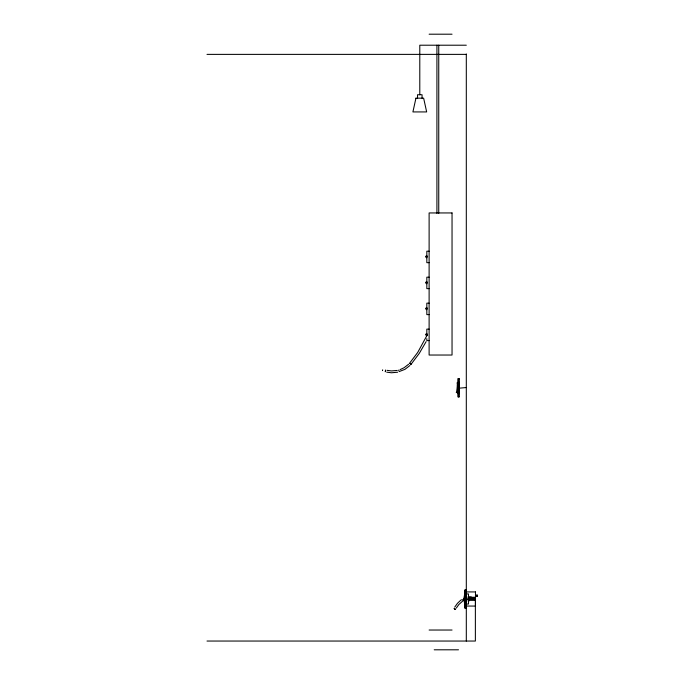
<?xml version="1.0" encoding="UTF-8"?>
<svg xmlns="http://www.w3.org/2000/svg" width="684" height="684" viewBox="0 0 684 684"><rect width="100%" height="100%" fill="white"/><g stroke="black" fill="none" stroke-linecap="round" stroke-linejoin="round"><path stroke-width="1.03" d="M426.825 308.98L425.576 308.98L425.576 308.21L426.825 308.21M426.825 283.005C426.662 281.415 427.021 283.74 425.576 283.005L425.576 282.236L426.825 282.236M426.825 257.03C426.662 255.44 427.021 257.774 425.576 257.039L425.576 256.269L426.825 256.269M426.825 334.946L425.576 334.955L425.576 334.185L426.825 334.185M426.713 256.269L426.713 256.885M426.713 308.407L426.713 308.826M426.713 334.373L426.713 334.801M426.713 282.244L426.713 283.014M426.722 334.955L426.722 334.185M385.374 371.147L385.46 370.796M457.63 382.758L457.587 383.202A52.779 52.779 0 0 0 457.587 392.402L457.63 392.847M385.511 370.642L385.4 371.036M382.561 370.275L382.664 369.839M382.51 370.463L382.484 370.625M385.22 371.763L385.682 369.993M427.372 334.715L417.727 352.414L409.613 363.178L411.041 364.324L419.249 353.431L426.132 341.624M454.723 607.153L457.476 603.314L460.888 600.056M456.314 608.076L458.861 604.519L463.196 600.62M408.63 364.213L404.013 367.77L400.054 369.634M409.921 365.512L404.945 369.351L399.114 371.592M464.043 599.252L463.709 598.645M397.267 370.429L391.462 370.933L387.118 370.36M397.652 372.224L391.393 372.771L386.716 372.156M459.468 388.153L466.308 387.537M429.116 34.2L452.039 34.2M466.308 45.212L419.788 45.212L419.788 94.734M207.004 54.378L466.308 54.378M429.116 251.208L426.825 251.208L426.825 262.673L429.116 262.673M429.116 277.182L426.825 277.182L426.825 288.639L429.116 288.639M429.116 303.157L426.825 303.157L426.825 314.614L429.116 314.614M429.116 329.124L426.825 329.124L426.825 335.716A5.788 5.788 0 0 1 426.825 333.424M429.116 340.589L426.825 340.589L426.825 338.64M458.186 378.637L459.332 378.637L459.332 396.968L458.186 396.968A37.671 26.539 -90 0 1 458.186 378.637A37.936 26.727 90 0 1 458.194 396.968M458.648 379.098L459.332 379.098M458.648 396.515L459.332 396.515M466.308 589.822L465.163 589.822A37.671 26.539 -90 0 0 465.154 608.161L466.308 608.153M466.308 591.916L475.474 591.942M466.556 593.943L468.497 593.943L468.497 604.032L466.556 604.032M468.044 596.987L471.242 596.987L471.242 598.808M468.044 597.269L474.696 597.269L474.696 598.714L468.044 598.714M468.343 597.961L475.474 597.961M467.771 598.996L475.474 598.996M468.044 599.492L469.104 599.492L469.104 600.911L468.044 600.911M461.623 599.8L464.795 599.8M467.976 599.8L475.371 599.8L475.371 641.045L207.004 641.045M468.343 600.039L475.474 600.039M466.308 606.05L475.474 606.075L475.474 591.916M429.116 630.032L452.039 630.032M434.212 649.8L458.494 649.8M458.126 392.71L456.296 392.565A17.998 17.998 0 0 0 457.109 382.741M453.988 608.512L455.595 609.384M454.646 608.88L455.116 609.128L454.552 608.82M409.998 363.443L410.99 364.392L410.58 363.991M463.478 598.286L464.419 599.825M398.875 370.737L398.687 370.078M426.713 308.595L426.722 308.21M476.979 595.832C476.996 597.457 476.996 594.576 476.979 595.892M468.275 598.543L468.275 599.432M466.308 53.968L466.308 641.045M465.616 592.917L465.616 603.553M458.648 383.245L458.648 392.368M438.743 45.212L438.743 213.374M436.914 45.212L436.914 213.348M422.054 98.171L422.054 94.734L417.531 94.734L417.531 98.171M426.825 309.741A5.788 5.788 0 0 1 426.825 307.449M426.825 257.8A5.788 5.788 0 0 1 426.825 255.508M426.825 283.766A5.788 5.788 0 0 1 426.825 281.475M476.996 595.986L476.987 596.568L476.979 595.995M476.97 594.858L476.979 595.473L476.987 594.849M464.607 593.943L464.556 594.387A52.779 52.779 0 0 0 464.556 603.587L464.607 604.032L464.607 593.943M415.94 98.171L412.914 111.928L426.662 111.928L423.635 98.171L415.94 98.171M452.039 212.946L429.116 212.946L429.116 355.03L452.039 355.03L452.039 212.946M465.163 608.161A37.936 26.727 90 0 0 465.163 589.822A37.671 26.539 90 0 0 465.154 608.161"/></g></svg>
